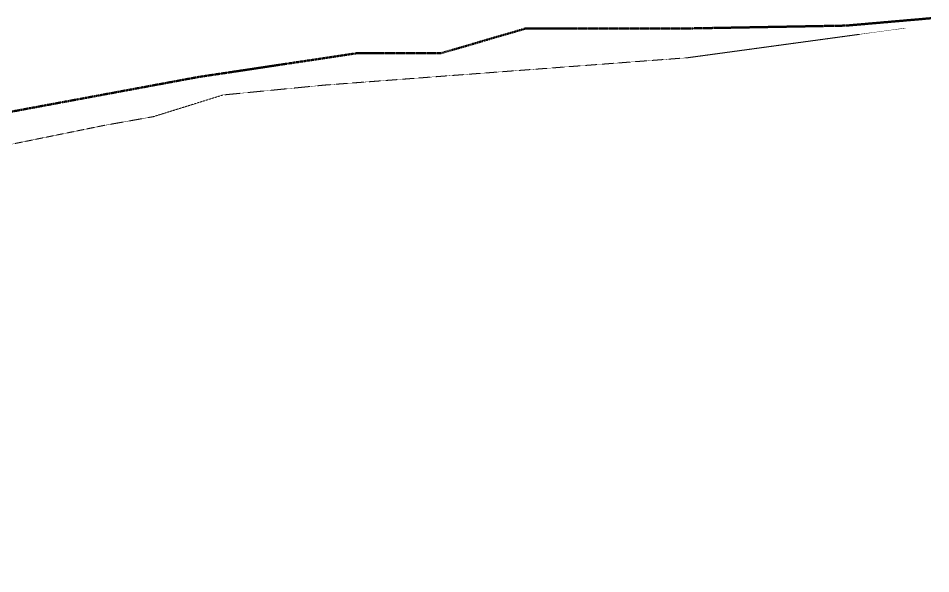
# Model space of a CAD drawing. Header units: centimetres. Extents: x 16433 to 114398, y -50094 to -12305.
# Drawn here: x 68162 to 71164, y -42007 to -40179 of the extents above; entities that cross this region are included whole.
import ezdxf

# ---------------------------------------------------------------- set-up
doc = ezdxf.new("R2010")
doc.units = ezdxf.units.CM
doc.header["$LTSCALE"] = 0.5
doc.linetypes.add('Style de ligne -12', pattern=[0.738189, 0.492126, -0.246063])
doc.linetypes.add('Style de ligne -13', pattern=[0.147638, 0.098425, -0.049213])
doc.layers.add('1-Façade Nord', color=7, linetype='CONTINUOUS')

msp = doc.modelspace()

# ---------------------------------------------------------------- linework, layer by layer
at = {"layer": '1-Façade Nord', "color": 7, "linetype": 'Style de ligne -13', "lineweight": 50, "flags": 128}
msp.add_lwpolyline([(71164.296, -40179.243), (70887.075, -40203.387), (70353.075, -40212.967), (69830.895, -40212.964), (69553.539, -40294.226), (69276.689, -40294.226), (68753.092, -40372.761), (68133.061, -40487.689), (68040.689, -40487.689), (67463.41, -40696.226), (67463.41, -40775.797), (67036.347, -40775.762), (66386.296, -40894.983), (65971.526, -41060.409), (65657.563, -41060.409), (65237.613, -41060.638), (64829.221, -41240.255), (64466.221, -41475.255), (63580.221, -41943.255), (63294.221, -41975.255), (63020.993, -41985.762)], dxfattribs=at)
at = {"layer": '1-Façade Nord', "color": 1, "linetype": 'Style de ligne -12', "lineweight": 18, "true_color": 0xff0000, "flags": 128}
msp.add_lwpolyline([(71081.695, -40211.485), (70364.076, -40309.149), (69169.296, -40399.149), (68835.5, -40431.653), (68606.277, -40503.018), (68444.296, -40531.762), (67714.221, -40680.255), (67088.221, -40785.255), (66250.221, -40916.255), (65700.221, -41068.255), (65216.221, -41195.255), (64829.221, -41261.255), (64466.221, -41496.255), (63580.221, -41964.255), (63294.221, -41996.255), (63020.993, -42006.762)], dxfattribs=at)

doc.saveas('drawing.dxf')
